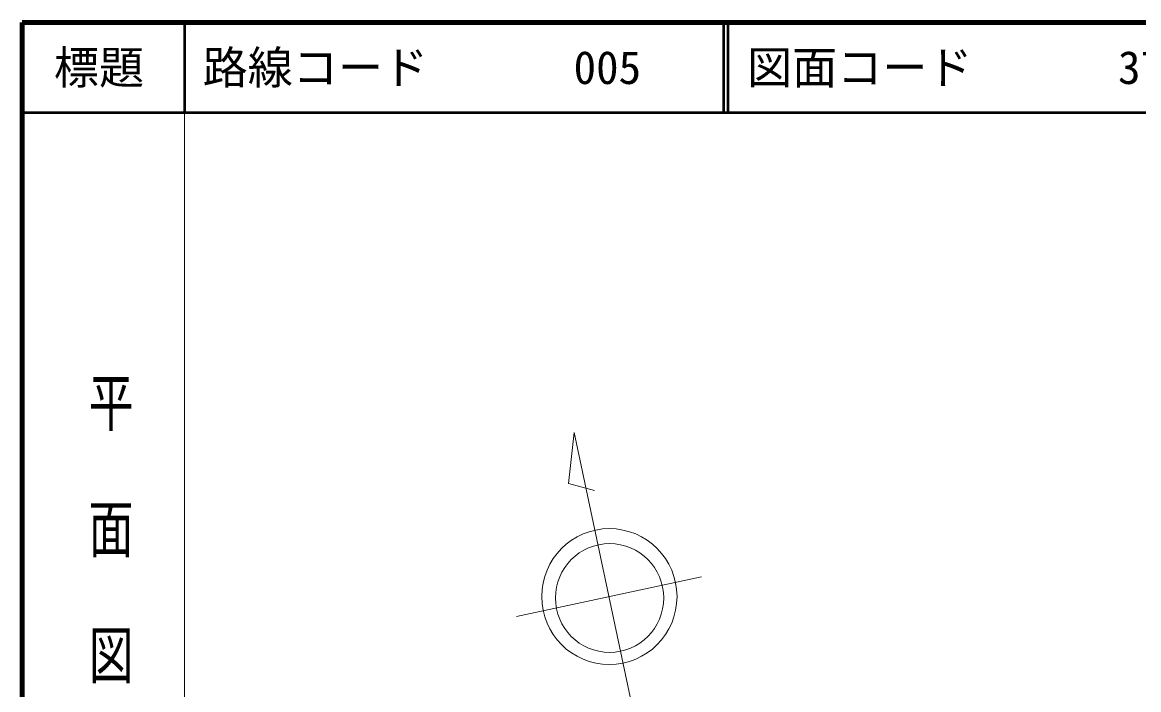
# Model space of a CAD drawing. Units: millimetres, scale not verified. Extents: x 40000 to 680000, y 20000 to 380000.
# Drawn here: x 40000 to 163812, y 306062 to 380000 of the extents above; entities that cross this region are included whole.
import ezdxf
from ezdxf.enums import TextEntityAlignment as Align

# ---------------------------------------------------------------- set-up
doc = ezdxf.new("R2010")
doc.units = ezdxf.units.MM
doc.header["$LTSCALE"] = 1000
for name, color, linetype, lineweight in [('M-BMK-SRVR', 3, 'Continuous', 13), ('M-TTL', 2, 'Continuous', 140), ('M-TTL-BAND', 7, 'Continuous', 13), ('M-TTL-LINE', 7, 'Continuous', 50)]:
    doc.layers.add(name, color=color, linetype=linetype, lineweight=lineweight)
doc.layers.add('M-TTL-TXT', color=7, linetype='Continuous')
doc.styles.add('@ＭＳ ゴシック', font='')
doc.styles.add('ＭＳ ゴシック', font='')
doc.styles.get('@ＭＳ ゴシック').set_extended_font_data('@MS Gothic')
doc.styles.get('ＭＳ ゴシック').set_extended_font_data('MS Gothic')

msp = doc.modelspace()

# ---------------------------------------------------------------- linework, layer by layer
at = {"layer": 'M-BMK-SRVR'}
for p, q in [((101211, 334557), (100561, 328906)), ((108081, 302130), (101211, 334557)), ((100561, 328906), (103465, 328144)), ((94791, 314175), (115339, 318557))]:
    msp.add_line(p, q, dxfattribs=at)
for centre, major_axis in [((105106, 316374), (0, -7528)), ((105131, 316218), (0, -6022))]:
    msp.add_ellipse(centre, major_axis=major_axis, ratio=0.996704, dxfattribs=at)
at = {"layer": 'M-TTL'}
for p, q in [((40000, 380000), (40000, 20000)), ((680000, 380000), (40000, 380000))]:
    msp.add_line(p, q, dxfattribs=at)
at = {"layer": 'M-TTL-BAND'}
msp.add_line((58000, 370000), (58000, 20000), dxfattribs=at)
at = {"layer": 'M-TTL-LINE'}
for p, q in [((58000, 380000), (58000, 370000)), ((117750, 380000), (117750, 370000)), ((118250, 380000), (118250, 370000)), ((40000, 370000), (680000, 370000))]:
    msp.add_line(p, q, dxfattribs=at)

# ---------------------------------------------------------------- texts
at = {"layer": 'M-TTL-BAND', "style": '@ＭＳ ゴシック', "width": 1.4}
msp.add_text('平  面  図', height=3666, rotation=270, dxfattribs=at).set_placement((49777, 306475), align=Align.MIDDLE_RIGHT)
at = {"layer": 'M-TTL-TXT', "style": 'ＭＳ ゴシック'}
msp.add_text('標題', height=3666, dxfattribs=at).set_placement((48500, 375000), align=Align.MIDDLE_CENTER)
for s, p in [('路線コード', (60000, 375000)), ('005', (101142, 375000)), ('図面コード', (120380, 375000)), ('37-0', (161521, 375000))]:
    msp.add_text(s, height=3666, dxfattribs=at).set_placement(p, align=Align.MIDDLE_LEFT)

doc.saveas('drawing.dxf')
